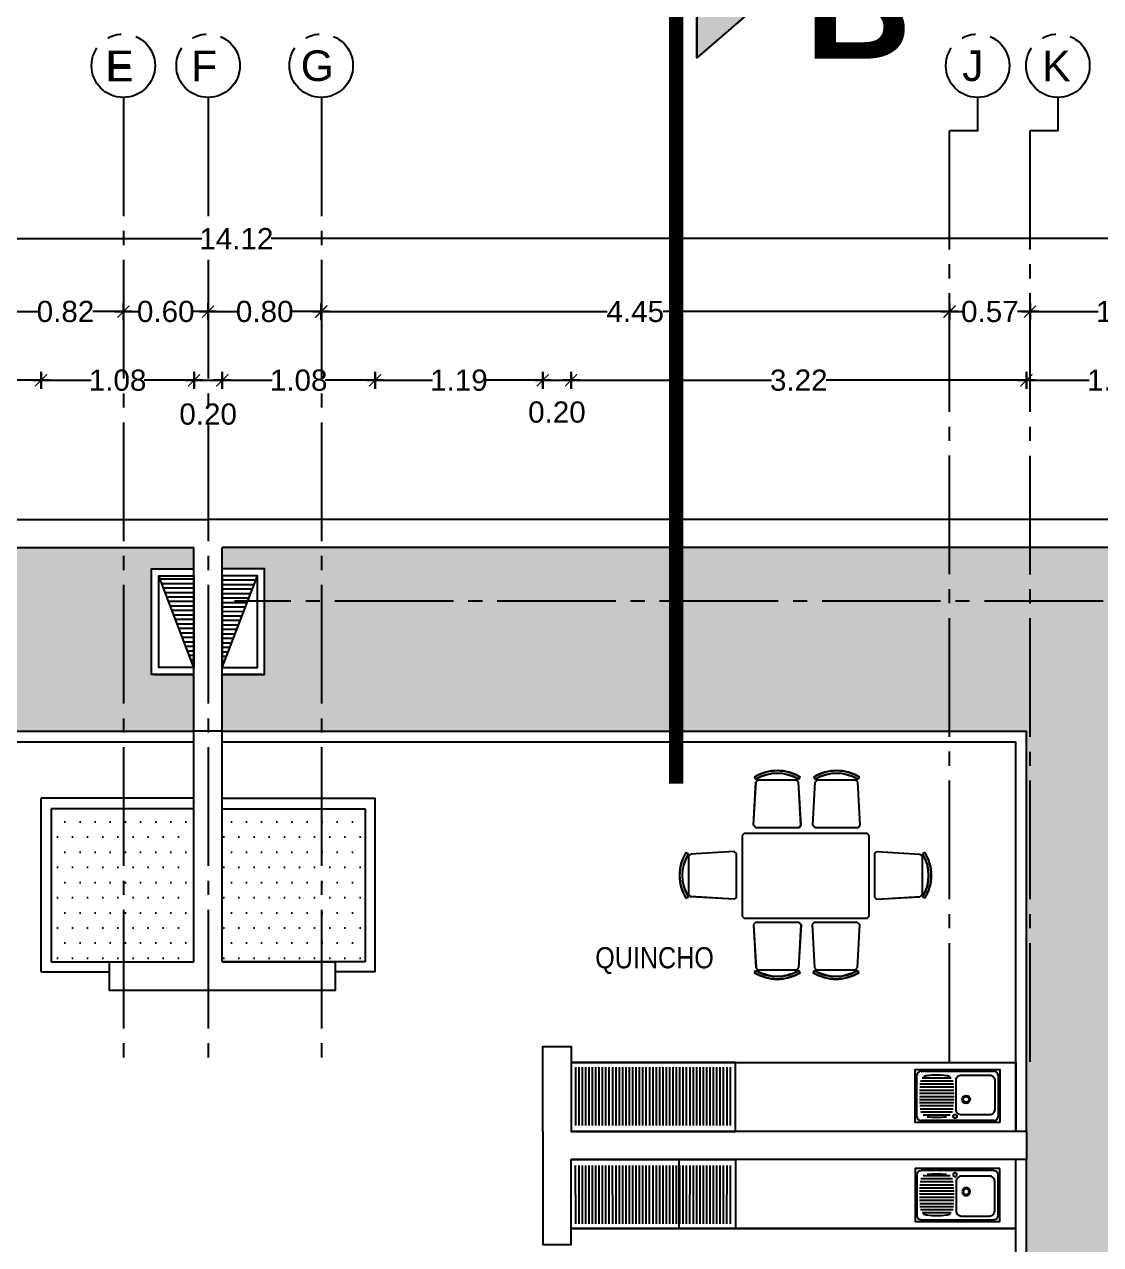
# Model space of a CAD drawing. Header units: millimetres. Extents: x 1217 to 2428, y 234 to 779.
# Drawn here: x 2383.53 to 2391.15, y 623.52 to 632.16 of the extents above; entities that cross this region are included whole.
import ezdxf

# ---------------------------------------------------------------- set-up
doc = ezdxf.new("R2010")
doc.units = ezdxf.units.MM
doc.linetypes.add('ACAD_ISO04W100', pattern=[30, 24, -3, 0, -3])
doc.linetypes.add('DASHDOTX2', pattern=[0.84, 0.4, -0.2, 0.04, -0.2])
doc.layers.get('0').update_dxf_attribs({"lineweight": 5})
for name, color, linetype in [('0.1', 251, 'Continuous'), ('0.2', 2, 'Continuous'), ('0.3', 6, 'Continuous'), ('ARTEFACTOS', 4, 'Continuous'), ('BORDE DE LOSAS', 3, 'Continuous'), ('cortes', 30, 'Continuous'), ('COTAS', 252, 'Continuous'), ('Ejes', 8, 'Continuous'), ('estructura', 3, 'Continuous'), ('muros', 7, 'Continuous'), ('SHAFT', 3, 'Continuous')]:
    doc.layers.add(name, color=color, linetype=linetype)
doc.styles.add('INTERARQ', font='arial.ttf')
doc.styles.add('ROMANS', font='arial.ttf', dxfattribs={"height": 22.5})
doc.styles.get("Standard").update_dxf_attribs({"font": 'arial.ttf'})
doc.dimstyles.new('ESCALA_1-50', dxfattribs={"dimtxt": 0.15, "dimasz": 0.06, "dimexe": 0.18, "dimexo": 0.0625, "dimgap": 0, "dimtad": 0, "dimtih": 1, "dimtoh": 1, "dimzin": 0, "dimdsep": 46, "dimtxsty": 'INTERARQ', "dimblk": 'DIMTICK', "dimcen": 0, "dimse1": 1, "dimse2": 1, "dimclrd": 256, "dimclre": 1, "dimclrt": 2, "dimadec": 0, "dimazin": 0, "dimtfac": 4.5, "dimtofl": 0, "dimtmove": 2, "dimatfit": 3, "dimldrblk": 'DIMTICK', "dimfxl": 1, "dimtolj": 1, "dimtzin": 0, "dimarcsym": 0})
pattern_1 = [(270, (-283988.110704, 5815301.01326), (-0.02381146125063, 2e-17), [])]

# ---------------------------------------------------------------- blocks, each defined once
blk = doc.blocks.new('meson')
at = {"layer": 'ARTEFACTOS'}
for p, q in [((-0.215, 2.315), (-0.202, 2.293)), ((0.215, 2.315), (0.202, 2.293)), ((-0.224, 1.86), (-0.201, 2.27)), ((-0.201, 2.27), (-0.18, 2.29)), ((0.18, 2.29), (-0.18, 2.29)), ((0.18, 2.29), (0.201, 2.27)), ((0.224, 1.86), (0.201, 2.27)), ((-0.205, 1.84), (-0.224, 1.86)), ((0.205, 1.84), (0.224, 1.86)), ((-0.395, 1.765), (-0.375, 1.785)), ((-0.395, 0.605), (-0.395, 1.765)), ((-0.375, 1.785), (0.385, 1.785)), ((0.205, 1.84), (-0.205, 1.84)), ((0.385, 1.785), (0.405, 1.765)), ((0.405, 1.765), (0.405, 0.605)), ((-0.928, 1.669), (-0.906, 1.656)), ((-0.903, 1.634), (-0.883, 1.655)), ((-0.903, 1.634), (-0.903, 1.274)), ((-0.473, 1.677), (-0.883, 1.655)), ((-0.453, 1.659), (-0.473, 1.677)), ((-0.453, 1.659), (-0.453, 1.249)), ((0.444, 1.659), (0.464, 1.677)), ((0.444, 1.249), (0.444, 1.659)), ((0.464, 1.677), (0.874, 1.655)), ((0.874, 1.655), (0.894, 1.634)), ((0.894, 1.274), (0.894, 1.634)), ((0.919, 1.669), (0.897, 1.656)), ((-0.883, 1.252), (-0.903, 1.274)), ((0.894, 1.274), (0.874, 1.252)), ((-0.928, 1.238), (-0.906, 1.252)), ((-0.473, 1.23), (-0.883, 1.252)), ((-0.453, 1.249), (-0.473, 1.23)), ((0.444, 1.249), (0.464, 1.23)), ((0.464, 1.23), (0.874, 1.252)), ((0.919, 1.238), (0.897, 1.251)), ((-0.928, 1.109), (-0.906, 1.096)), ((-0.903, 1.074), (-0.883, 1.095)), ((-0.903, 1.074), (-0.903, 0.714)), ((-0.473, 1.117), (-0.883, 1.095)), ((-0.453, 1.099), (-0.473, 1.117)), ((-0.453, 1.099), (-0.453, 0.689)), ((0.444, 1.105), (0.464, 1.124)), ((0.444, 0.695), (0.444, 1.105)), ((0.464, 1.124), (0.874, 1.101)), ((0.874, 1.101), (0.894, 1.08)), ((0.894, 0.72), (0.894, 1.08)), ((0.919, 1.115), (0.897, 1.102)), ((-0.928, 0.678), (-0.906, 0.692)), ((-0.883, 0.692), (-0.903, 0.714)), ((-0.473, 0.67), (-0.883, 0.692)), ((0.444, 0.695), (0.464, 0.676)), ((0.464, 0.676), (0.874, 0.699)), ((0.894, 0.72), (0.874, 0.699)), ((0.919, 0.685), (0.897, 0.698)), ((-0.453, 0.689), (-0.473, 0.67)), ((-0.375, 0.585), (-0.395, 0.605)), ((0.385, 0.585), (-0.375, 0.585)), ((0.405, 0.605), (0.385, 0.585)), ((-0.205, 0.536), (-0.224, 0.516)), ((-0.224, 0.516), (-0.201, 0.106)), ((-0.205, 0.536), (0.205, 0.536)), ((0.224, 0.516), (0.201, 0.106)), ((0.205, 0.536), (0.224, 0.516)), ((-0.215, 0.061), (-0.202, 0.083)), ((-0.18, 0.086), (-0.201, 0.106)), ((-0.18, 0.086), (0.18, 0.086)), ((0.201, 0.106), (0.18, 0.086)), ((0.215, 0.061), (0.202, 0.083))]:
    blk.add_line(p, q, dxfattribs=at)
for centre, radius, start, end in [((0, 1.967), 0.408, 58.1974, 121.8026), ((0, 1.967), 0.383, 58.1974, 121.8026), ((-0.581, 1.454), 0.408, 148.1974, 211.8026), ((-0.581, 1.454), 0.383, 148.1974, 211.8026), ((0.571, 1.453), 0.383, 328.1974, 31.8026), ((0.571, 1.453), 0.408, 328.1974, 31.8026), ((-0.581, 0.894), 0.408, 148.1974, 211.8026), ((-0.581, 0.894), 0.383, 148.1974, 211.8026), ((0.571, 0.9), 0.383, 328.1974, 31.8026), ((0.571, 0.9), 0.408, 328.1974, 31.8026), ((0, 0.408), 0.408, 238.1974, 301.8026), ((0, 0.408), 0.383, 238.1974, 301.8026)]:
    blk.add_arc(centre, radius, start, end, dxfattribs=at)
blk = doc.blocks.new('DIMTICK')
at = {"color": 1}
for p, q in [((-1, 0), (1, 0)), ((0, 1), (0, -1))]:
    blk.add_line(p, q, dxfattribs=at)
at = {"color": 3, "const_width": 0.141}
blk.add_lwpolyline([(0.71, 0.71), (-0.71, -0.71)], dxfattribs=at)
blk = doc.blocks.new('*D1325')
at = {"layer": 'COTAS', "lineweight": -2, "ltscale": 3}
for p, q in [((2379.7361, 629.6406), (2381.4652, 629.6406)), ((2383.5838, 629.6406), (2381.8547, 629.6406))]:
    blk.add_line(p, q, dxfattribs=at)
at = {"layer": 'Defpoints', "color": 0, "ltscale": 3}
for p in [(2383.6438, 629.6406), (2379.6761, 628.3149), (2383.6438, 626.6822, 0)]:
    blk.add_point(p, dxfattribs=at)
at = {"layer": 'COTAS', "lineweight": -2, "ltscale": 3, "xscale": 0.06, "yscale": 0.06, "zscale": 0.06, "rotation": 180}
blk.add_blockref('DIMTICK', (2379.6761, 629.6406), dxfattribs=at)
at = {"layer": 'COTAS', "lineweight": -2, "ltscale": 3, "xscale": 0.06, "yscale": 0.06, "zscale": 0.06}
blk.add_blockref('DIMTICK', (2383.6438, 629.6406), dxfattribs=at)
at = {"layer": 'COTAS', "color": 2, "ltscale": 3, "insert": (2381.66, 629.6406), "char_height": 0.15, "attachment_point": 5, "style": 'INTERARQ'}
blk.add_mtext('\\A1;3.97', dxfattribs=at)
blk = doc.blocks.new('*D1326')
at = {"layer": 'COTAS', "lineweight": -2, "ltscale": 3}
for p, q in [((2383.7038, 629.6406), (2383.9971, 629.6406)), ((2384.6661, 629.6406), (2384.3729, 629.6406))]:
    blk.add_line(p, q, dxfattribs=at)
at = {"layer": 'Defpoints', "color": 0, "ltscale": 3}
for p in [(2384.7261, 629.6406), (2384.7261, 627.715), (2383.6438, 626.6822, 0)]:
    blk.add_point(p, dxfattribs=at)
at = {"layer": 'COTAS', "lineweight": -2, "ltscale": 3, "xscale": 0.06, "yscale": 0.06, "zscale": 0.06, "rotation": 180}
blk.add_blockref('DIMTICK', (2383.6438, 629.6406), dxfattribs=at)
at = {"layer": 'COTAS', "lineweight": -2, "ltscale": 3, "xscale": 0.06, "yscale": 0.06, "zscale": 0.06}
blk.add_blockref('DIMTICK', (2384.7261, 629.6406), dxfattribs=at)
at = {"layer": 'COTAS', "color": 2, "ltscale": 3, "insert": (2384.185, 629.6406), "char_height": 0.15, "attachment_point": 5, "style": 'INTERARQ'}
blk.add_mtext('\\A1;1.08', dxfattribs=at)
blk = doc.blocks.new('*D1327')
at = {"layer": 'COTAS', "lineweight": -2, "ltscale": 3}
blk.add_line((2384.7861, 629.6406), (2384.8661, 629.6406), dxfattribs=at)
at = {"layer": 'Defpoints', "color": 0, "ltscale": 3}
for p in [(2384.9261, 629.6406), (2384.7261, 627.715), (2384.9261, 627.715)]:
    blk.add_point(p, dxfattribs=at)
at = {"layer": 'COTAS', "lineweight": -2, "ltscale": 3, "xscale": 0.06, "yscale": 0.06, "zscale": 0.06, "rotation": 180}
blk.add_blockref('DIMTICK', (2384.7261, 629.6406), dxfattribs=at)
at = {"layer": 'COTAS', "lineweight": -2, "ltscale": 3, "xscale": 0.06, "yscale": 0.06, "zscale": 0.06}
blk.add_blockref('DIMTICK', (2384.9261, 629.6406), dxfattribs=at)
at = {"layer": 'COTAS', "color": 2, "ltscale": 3, "insert": (2384.8261, 629.4004), "char_height": 0.15, "attachment_point": 5, "style": 'INTERARQ'}
blk.add_mtext('\\A1;0.20', dxfattribs=at)
blk = doc.blocks.new('*D1328')
at = {"layer": 'COTAS', "lineweight": -2, "ltscale": 3}
for p, q in [((2384.9861, 629.6406), (2385.2792, 629.6406)), ((2385.9481, 629.6406), (2385.655, 629.6406))]:
    blk.add_line(p, q, dxfattribs=at)
at = {"layer": 'Defpoints', "color": 0, "ltscale": 3}
for p in [(2386.0081, 629.6406), (2384.9261, 627.715), (2386.0081, 626.6822, 0)]:
    blk.add_point(p, dxfattribs=at)
at = {"layer": 'COTAS', "lineweight": -2, "ltscale": 3, "xscale": 0.06, "yscale": 0.06, "zscale": 0.06, "rotation": 180}
blk.add_blockref('DIMTICK', (2384.9261, 629.6406), dxfattribs=at)
at = {"layer": 'COTAS', "lineweight": -2, "ltscale": 3, "xscale": 0.06, "yscale": 0.06, "zscale": 0.06}
blk.add_blockref('DIMTICK', (2386.0081, 629.6406), dxfattribs=at)
at = {"layer": 'COTAS', "color": 2, "ltscale": 3, "insert": (2385.4671, 629.6406), "char_height": 0.15, "attachment_point": 5, "style": 'INTERARQ'}
blk.add_mtext('\\A1;1.08', dxfattribs=at)
blk = doc.blocks.new('*D1329')
at = {"layer": 'COTAS', "lineweight": -2, "ltscale": 3}
for p, q in [((2387.4559, 629.6406), (2388.8143, 629.6406)), ((2390.5607, 629.6406), (2389.2023, 629.6406))]:
    blk.add_line(p, q, dxfattribs=at)
at = {"layer": 'Defpoints', "color": 0, "ltscale": 3}
for p in [(2390.6207, 629.6406), (2390.6207, 627.1563, 0), (2387.3959, 624.9238, 0)]:
    blk.add_point(p, dxfattribs=at)
at = {"layer": 'COTAS', "lineweight": -2, "ltscale": 3, "xscale": 0.06, "yscale": 0.06, "zscale": 0.06, "rotation": 180}
blk.add_blockref('DIMTICK', (2387.3959, 629.6406), dxfattribs=at)
at = {"layer": 'COTAS', "lineweight": -2, "ltscale": 3, "xscale": 0.06, "yscale": 0.06, "zscale": 0.06}
blk.add_blockref('DIMTICK', (2390.6207, 629.6406), dxfattribs=at)
at = {"layer": 'COTAS', "color": 2, "ltscale": 3, "insert": (2389.0083, 629.6406), "char_height": 0.15, "attachment_point": 5, "style": 'INTERARQ'}
blk.add_mtext('\\A1;3.22', dxfattribs=at)
blk = doc.blocks.new('*D1330')
at = {"layer": 'COTAS', "lineweight": -2, "ltscale": 3}
for p, q in [((2390.6807, 629.6406), (2391.0655, 629.6406)), ((2391.8256, 629.6406), (2391.4409, 629.6406))]:
    blk.add_line(p, q, dxfattribs=at)
at = {"layer": 'Defpoints', "color": 0, "ltscale": 3}
for p in [(2391.8856, 629.6406), (2390.6207, 627.1563, 0), (2391.8856, 625.1462, 0)]:
    blk.add_point(p, dxfattribs=at)
at = {"layer": 'COTAS', "lineweight": -2, "ltscale": 3, "xscale": 0.06, "yscale": 0.06, "zscale": 0.06, "rotation": 180}
blk.add_blockref('DIMTICK', (2390.6207, 629.6406), dxfattribs=at)
at = {"layer": 'COTAS', "lineweight": -2, "ltscale": 3, "xscale": 0.06, "yscale": 0.06, "zscale": 0.06}
blk.add_blockref('DIMTICK', (2391.8856, 629.6406), dxfattribs=at)
at = {"layer": 'COTAS', "color": 2, "ltscale": 3, "insert": (2391.2532, 629.6406), "char_height": 0.15, "attachment_point": 5, "style": 'INTERARQ'}
blk.add_mtext('\\A1;1.26', dxfattribs=at)
blk = doc.blocks.new('*D1334')
at = {"layer": 'COTAS', "lineweight": -2, "ltscale": 3}
for p, q in [((2383.4664, 630.1269), (2383.622, 630.1269)), ((2384.1657, 630.1269), (2384.0101, 630.1269))]:
    blk.add_line(p, q, dxfattribs=at)
at = {"layer": 'Defpoints', "color": 0, "ltscale": 3}
for p in [(2384.2257, 630.1269), (2383.4064, 629.1169), (2384.2257, 629.0171)]:
    blk.add_point(p, dxfattribs=at)
at = {"layer": 'COTAS', "lineweight": -2, "ltscale": 3, "xscale": 0.06, "yscale": 0.06, "zscale": 0.06, "rotation": 180}
blk.add_blockref('DIMTICK', (2383.4064, 630.1269), dxfattribs=at)
at = {"layer": 'COTAS', "lineweight": -2, "ltscale": 3, "xscale": 0.06, "yscale": 0.06, "zscale": 0.06}
blk.add_blockref('DIMTICK', (2384.2257, 630.1269), dxfattribs=at)
at = {"layer": 'COTAS', "color": 2, "ltscale": 3, "insert": (2383.8161, 630.1269), "char_height": 0.15, "attachment_point": 5, "style": 'INTERARQ'}
blk.add_mtext('\\A1;0.82', dxfattribs=at)
blk = doc.blocks.new('*D1335')
at = {"layer": 'COTAS', "lineweight": -2, "ltscale": 3}
for p, q in [((2384.2857, 630.1269), (2384.3314, 630.1269)), ((2384.7661, 630.1269), (2384.7205, 630.1269))]:
    blk.add_line(p, q, dxfattribs=at)
at = {"layer": 'Defpoints', "color": 0, "ltscale": 3}
for p in [(2384.8261, 630.1269), (2384.2257, 629.0171), (2384.8261, 629.0171)]:
    blk.add_point(p, dxfattribs=at)
at = {"layer": 'COTAS', "lineweight": -2, "ltscale": 3, "xscale": 0.06, "yscale": 0.06, "zscale": 0.06, "rotation": 180}
blk.add_blockref('DIMTICK', (2384.2257, 630.1269), dxfattribs=at)
at = {"layer": 'COTAS', "lineweight": -2, "ltscale": 3, "xscale": 0.06, "yscale": 0.06, "zscale": 0.06}
blk.add_blockref('DIMTICK', (2384.8261, 630.1269), dxfattribs=at)
at = {"layer": 'COTAS', "color": 2, "ltscale": 3, "insert": (2384.5259, 630.1269), "char_height": 0.15, "attachment_point": 5, "style": 'INTERARQ'}
blk.add_mtext('\\A1;0.60', dxfattribs=at)
blk = doc.blocks.new('*D1336')
at = {"layer": 'COTAS', "lineweight": -2, "ltscale": 3}
for p, q in [((2384.8861, 630.1269), (2385.0321, 630.1269)), ((2385.5671, 630.1269), (2385.4212, 630.1269))]:
    blk.add_line(p, q, dxfattribs=at)
at = {"layer": 'Defpoints', "color": 0, "ltscale": 3}
for p in [(2385.6271, 630.1269), (2384.8261, 629.0171), (2385.6271, 629.0171)]:
    blk.add_point(p, dxfattribs=at)
at = {"layer": 'COTAS', "lineweight": -2, "ltscale": 3, "xscale": 0.06, "yscale": 0.06, "zscale": 0.06, "rotation": 180}
blk.add_blockref('DIMTICK', (2384.8261, 630.1269), dxfattribs=at)
at = {"layer": 'COTAS', "lineweight": -2, "ltscale": 3, "xscale": 0.06, "yscale": 0.06, "zscale": 0.06}
blk.add_blockref('DIMTICK', (2385.6271, 630.1269), dxfattribs=at)
at = {"layer": 'COTAS', "color": 2, "ltscale": 3, "insert": (2385.2266, 630.1269), "char_height": 0.15, "attachment_point": 5, "style": 'INTERARQ'}
blk.add_mtext('\\A1;0.80', dxfattribs=at)
blk = doc.blocks.new('*D1337')
at = {"layer": 'COTAS', "lineweight": -2, "ltscale": 3}
for p, q in [((2390.1373, 630.1269), (2390.1667, 630.1269)), ((2390.5857, 630.1269), (2390.5563, 630.1269))]:
    blk.add_line(p, q, dxfattribs=at)
at = {"layer": 'Defpoints', "color": 0, "ltscale": 3}
for p in [(2390.6457, 630.1269), (2390.0773, 629.0171), (2390.6457, 629.0171, 0)]:
    blk.add_point(p, dxfattribs=at)
at = {"layer": 'COTAS', "lineweight": -2, "ltscale": 3, "xscale": 0.06, "yscale": 0.06, "zscale": 0.06, "rotation": 180}
blk.add_blockref('DIMTICK', (2390.0773, 630.1269), dxfattribs=at)
at = {"layer": 'COTAS', "lineweight": -2, "ltscale": 3, "xscale": 0.06, "yscale": 0.06, "zscale": 0.06}
blk.add_blockref('DIMTICK', (2390.6457, 630.1269), dxfattribs=at)
at = {"layer": 'COTAS', "color": 2, "ltscale": 3, "insert": (2390.3615, 630.1269), "char_height": 0.15, "attachment_point": 5, "style": 'INTERARQ'}
blk.add_mtext('\\A1;0.57', dxfattribs=at)
blk = doc.blocks.new('*D1338')
at = {"layer": 'COTAS', "lineweight": -2, "ltscale": 3}
for p, q in [((2390.7057, 630.1269), (2391.129, 630.1269)), ((2391.9273, 630.1269), (2391.5039, 630.1269))]:
    blk.add_line(p, q, dxfattribs=at)
at = {"layer": 'Defpoints', "color": 0, "ltscale": 3}
for p in [(2391.9873, 630.1269), (2390.6457, 629.0171, 0), (2391.9873, 629.0171)]:
    blk.add_point(p, dxfattribs=at)
at = {"layer": 'COTAS', "lineweight": -2, "ltscale": 3, "xscale": 0.06, "yscale": 0.06, "zscale": 0.06, "rotation": 180}
blk.add_blockref('DIMTICK', (2390.6457, 630.1269), dxfattribs=at)
at = {"layer": 'COTAS', "lineweight": -2, "ltscale": 3, "xscale": 0.06, "yscale": 0.06, "zscale": 0.06}
blk.add_blockref('DIMTICK', (2391.9873, 630.1269), dxfattribs=at)
at = {"layer": 'COTAS', "color": 2, "ltscale": 3, "insert": (2391.3165, 630.1269), "char_height": 0.15, "attachment_point": 5, "style": 'INTERARQ'}
blk.add_mtext('\\A1;1.34', dxfattribs=at)
blk = doc.blocks.new('*D1339')
at = {"layer": 'COTAS', "lineweight": -2, "ltscale": 3}
for p, q in [((2378.0261, 630.6431), (2384.7808, 630.6431)), ((2392.0261, 630.6431), (2385.2713, 630.6431))]:
    blk.add_line(p, q, dxfattribs=at)
at = {"layer": 'Defpoints', "color": 0, "ltscale": 3}
for p in [(2392.0861, 630.6431), (2377.9661, 625.345, 0), (2392.0861, 625.345, 0)]:
    blk.add_point(p, dxfattribs=at)
at = {"layer": 'COTAS', "lineweight": -2, "ltscale": 3, "xscale": 0.06, "yscale": 0.06, "zscale": 0.06, "rotation": 180}
blk.add_blockref('DIMTICK', (2377.9661, 630.6431), dxfattribs=at)
at = {"layer": 'COTAS', "lineweight": -2, "ltscale": 3, "xscale": 0.06, "yscale": 0.06, "zscale": 0.06}
blk.add_blockref('DIMTICK', (2392.0861, 630.6431), dxfattribs=at)
at = {"layer": 'COTAS', "color": 2, "ltscale": 3, "insert": (2385.0261, 630.6431), "char_height": 0.15, "attachment_point": 5, "style": 'INTERARQ'}
blk.add_mtext('\\A1;14.12', dxfattribs=at)
blk = doc.blocks.new('*D1372')
at = {"layer": 'COTAS', "lineweight": -2, "ltscale": 3}
for p, q in [((2392.6642, 624.0645), (2392.6642, 622.7209)), ((2392.6642, 621.2241), (2392.6642, 622.5677))]:
    blk.add_line(p, q, dxfattribs=at)
at = {"layer": 'Defpoints', "color": 0, "ltscale": 3}
for p in [(2390.3981, 624.1245, 0), (2392.6642, 624.1245), (2391.8862, 621.1641)]:
    blk.add_point(p, dxfattribs=at)
at = {"layer": 'COTAS', "lineweight": -2, "ltscale": 3, "xscale": 0.06, "yscale": 0.06, "zscale": 0.06}
for p, rotation in [((2392.6642, 624.1245), 90), ((2392.6642, 621.1641), 270)]:
    blk.add_blockref('DIMTICK', p, dxfattribs=dict(at, rotation=rotation))
at = {"layer": 'COTAS', "color": 2, "ltscale": 3, "insert": (2392.6642, 622.6443), "char_height": 0.15, "attachment_point": 5, "style": 'INTERARQ'}
blk.add_mtext('\\A1;2.96', dxfattribs=at)
blk = doc.blocks.new('*D1373')
at = {"layer": 'COTAS', "lineweight": -2, "ltscale": 3}
for p, q in [((2392.6642, 624.3844), (2392.6642, 624.4444)), ((2392.6642, 624.0645), (2392.6642, 624.0045))]:
    blk.add_line(p, q, dxfattribs=at)
at = {"layer": 'Defpoints', "color": 0, "ltscale": 3}
for p in [(2390.4133, 624.3244, 0), (2392.6642, 624.3244), (2390.3981, 624.1245, 0)]:
    blk.add_point(p, dxfattribs=at)
at = {"layer": 'COTAS', "lineweight": -2, "ltscale": 3, "xscale": 0.06, "yscale": 0.06, "zscale": 0.06}
for p, rotation in [((2392.6642, 624.3244), 270), ((2392.6642, 624.1245), 90)]:
    blk.add_blockref('DIMTICK', p, dxfattribs=dict(at, rotation=rotation))
at = {"layer": 'COTAS', "color": 2, "ltscale": 3, "insert": (2392.6642, 624.2245), "char_height": 0.15, "attachment_point": 5, "style": 'INTERARQ'}
blk.add_mtext('\\A1;0.20', dxfattribs=at)
blk = doc.blocks.new('*D1374')
at = {"layer": 'COTAS', "lineweight": -2, "ltscale": 3}
for p, q in [((2392.6642, 627.0963), (2392.6642, 625.817)), ((2392.6642, 624.3844), (2392.6642, 625.6637))]:
    blk.add_line(p, q, dxfattribs=at)
at = {"layer": 'Defpoints', "color": 0, "ltscale": 3}
for p in [(2390.6207, 627.1563, 0), (2392.6642, 627.1563), (2390.4133, 624.3244, 0)]:
    blk.add_point(p, dxfattribs=at)
at = {"layer": 'COTAS', "lineweight": -2, "ltscale": 3, "xscale": 0.06, "yscale": 0.06, "zscale": 0.06}
for p, rotation in [((2392.6642, 627.1563), 90), ((2392.6642, 624.3244), 270)]:
    blk.add_blockref('DIMTICK', p, dxfattribs=dict(at, rotation=rotation))
at = {"layer": 'COTAS', "color": 2, "ltscale": 3, "insert": (2392.6642, 625.7403), "char_height": 0.15, "attachment_point": 5, "style": 'INTERARQ'}
blk.add_mtext('\\A1;2.83', dxfattribs=at)
blk = doc.blocks.new('*D1375')
at = {"layer": 'COTAS', "lineweight": -2, "ltscale": 3}
for p, q in [((2392.6642, 628.0165), (2392.6642, 627.693)), ((2392.6642, 627.2163), (2392.6642, 627.5398))]:
    blk.add_line(p, q, dxfattribs=at)
at = {"layer": 'Defpoints', "color": 0, "ltscale": 3}
for p in [(2392.0856, 628.0765, 0), (2392.6642, 628.0765), (2390.6207, 627.1563, 0)]:
    blk.add_point(p, dxfattribs=at)
at = {"layer": 'COTAS', "lineweight": -2, "ltscale": 3, "xscale": 0.06, "yscale": 0.06, "zscale": 0.06}
for p, rotation in [((2392.6642, 628.0765), 90), ((2392.6642, 627.1563), 270)]:
    blk.add_blockref('DIMTICK', p, dxfattribs=dict(at, rotation=rotation))
at = {"layer": 'COTAS', "color": 2, "ltscale": 3, "insert": (2392.6642, 627.6164), "char_height": 0.15, "attachment_point": 5, "style": 'INTERARQ'}
blk.add_mtext('\\A1;0.92', dxfattribs=at)
blk = doc.blocks.new('LAVPLATO')
at = {"layer": 'ARTEFACTOS'}
for p, q in [((-0.383, -0.443), (-0.383, -0.057)), ((-0.343, -0.017), (0.343, -0.017)), ((0.046, -0.097), (0.346, -0.097)), ((0.069, -0.068), (0.323, -0.068)), ((0.383, -0.057), (0.383, -0.443)), ((0.031, -0.212), (0.357, -0.212)), ((0.034, -0.184), (0.358, -0.184)), ((0.036, -0.155), (0.356, -0.155)), ((0.039, -0.126), (0.353, -0.126)), ((0.032, -0.242), (0.358, -0.242)), ((0.032, -0.272), (0.358, -0.272)), ((0.033, -0.302), (0.358, -0.302)), ((0.034, -0.331), (0.356, -0.331)), ((0.034, -0.331), (0.356, -0.331)), ((0.037, -0.36), (0.354, -0.36)), ((0.037, -0.36), (0.354, -0.36)), ((0.042, -0.389), (0.349, -0.389)), ((0.059, -0.418), (0.332, -0.418)), ((0.343, -0.483), (-0.343, -0.483))]:
    blk.add_line(p, q, dxfattribs=at)
blk.add_lwpolyline([(-0.4, 0), (0.4, 0), (0.4, -0.5), (-0.4, -0.5)], close=True, dxfattribs=at)
blk.add_lwpolyline([(-0.302, -0.071), (-0.037, -0.071, -0.414214), (0.013, -0.121), (0.013, -0.397, -0.414214), (-0.037, -0.447), (-0.302, -0.447, -0.414214), (-0.352, -0.397), (-0.352, -0.121, -0.414214)], format="xyb", close=True, dxfattribs=at)
for centre, radius in [((0.023, -0.057), 0.0175), ((-0.082, -0.217), 0.038), ((-0.082, -0.217), 0.0275)]:
    blk.add_circle(centre, radius, dxfattribs=at)
for centre, radius, start, end in [((-0.343, -0.057), 0.04, 90, 180), ((0.196, -0.798), 0.75, 83.0207, 96.9793), ((0.343, -0.057), 0.04, 360, 90), ((-0.343, -0.443), 0.04, 180, 270), ((0.113, -0.366), 0.075, 233.5695, 263.0207), ((0.195, 0.304), 0.75, 263.0207, 276.9793), ((0.277, -0.366), 0.075, 276.9793, 306.4305), ((0.343, -0.443), 0.04, 270, 360)]:
    blk.add_arc(centre, radius, start, end, dxfattribs=at)
blk = doc.blocks.new('*D1525')
at = {"layer": '0.1', "lineweight": -2, "ltscale": 3}
for p, q in [((2386.0681, 629.6406), (2386.4141, 629.6406)), ((2387.1359, 629.6406), (2386.7899, 629.6406))]:
    blk.add_line(p, q, dxfattribs=at)
at = {"layer": 'Defpoints', "color": 0, "ltscale": 3}
for p in [(2387.1959, 629.6406), (2386.0081, 626.6822, 0), (2387.1959, 624.9238, 0)]:
    blk.add_point(p, dxfattribs=at)
at = {"layer": '0.1', "lineweight": -2, "ltscale": 3, "xscale": 0.06, "yscale": 0.06, "zscale": 0.06, "rotation": 180}
blk.add_blockref('DIMTICK', (2386.0081, 629.6406), dxfattribs=at)
at = {"layer": '0.1', "lineweight": -2, "ltscale": 3, "xscale": 0.06, "yscale": 0.06, "zscale": 0.06}
blk.add_blockref('DIMTICK', (2387.1959, 629.6406), dxfattribs=at)
at = {"layer": '0.1', "color": 2, "ltscale": 3, "insert": (2386.602, 629.6406), "char_height": 0.15, "attachment_point": 5, "style": 'INTERARQ'}
blk.add_mtext('\\A1;1.19', dxfattribs=at)
blk = doc.blocks.new('*D1526')
at = {"layer": '0.1', "lineweight": -2, "ltscale": 3}
blk.add_line((2387.2559, 629.6406), (2387.3359, 629.6406), dxfattribs=at)
at = {"layer": 'Defpoints', "color": 0, "ltscale": 3}
for p in [(2387.3959, 629.6406), (2387.1959, 624.9238, 0), (2387.3959, 624.9238)]:
    blk.add_point(p, dxfattribs=at)
at = {"layer": '0.1', "lineweight": -2, "ltscale": 3, "xscale": 0.06, "yscale": 0.06, "zscale": 0.06, "rotation": 180}
blk.add_blockref('DIMTICK', (2387.1959, 629.6406), dxfattribs=at)
at = {"layer": '0.1', "lineweight": -2, "ltscale": 3, "xscale": 0.06, "yscale": 0.06, "zscale": 0.06}
blk.add_blockref('DIMTICK', (2387.3959, 629.6406), dxfattribs=at)
at = {"layer": '0.1', "color": 2, "ltscale": 3, "insert": (2387.2959, 629.4148), "char_height": 0.15, "attachment_point": 5, "style": 'INTERARQ'}
blk.add_mtext('\\A1;0.20', dxfattribs=at)
blk = doc.blocks.new('*D1546')
at = {"layer": '0.1', "lineweight": -2, "ltscale": 3}
for p, q in [((2385.6871, 630.1269), (2387.6522, 630.1269)), ((2390.0141, 630.1269), (2388.049, 630.1269))]:
    blk.add_line(p, q, dxfattribs=at)
at = {"layer": 'Defpoints', "color": 0, "ltscale": 3}
for p in [(2390.0741, 630.1269), (2385.6271, 629.0171, 0), (2390.0741, 628.6563, 0)]:
    blk.add_point(p, dxfattribs=at)
at = {"layer": '0.1', "lineweight": -2, "ltscale": 3, "xscale": 0.06, "yscale": 0.06, "zscale": 0.06, "rotation": 180}
blk.add_blockref('DIMTICK', (2385.6271, 630.1269), dxfattribs=at)
at = {"layer": '0.1', "lineweight": -2, "ltscale": 3, "xscale": 0.06, "yscale": 0.06, "zscale": 0.06}
blk.add_blockref('DIMTICK', (2390.0741, 630.1269), dxfattribs=at)
at = {"layer": '0.1', "color": 2, "ltscale": 3, "insert": (2387.8506, 630.1269), "char_height": 0.15, "attachment_point": 5, "style": 'INTERARQ'}
blk.add_mtext('\\A1;4.45', dxfattribs=at)

msp = doc.modelspace()

# ---------------------------------------------------------------- hatches: boundary and pattern name
at = {"layer": '0.1', "ltscale": 3}
h = msp.add_hatch(dxfattribs=at)
h.set_pattern_fill('TEXTURE', color=256, scale=0.25, pattern_type=2)
h.set_pattern_definition([(0, (-121.64268, -347.84415), (0.11, 0.19), [0.01, -0.1675, 0.0075, -0.0725, 0.015, -0.1775]), (10, (-121.69018, -347.74165), (0.067230114, 0.237786904), [0.0175, -0.0425, 0.0225, -0.1325, 0.0125, -0.165]), (20, (-121.71518, -347.82165), (0.1112257946, 0.184146878), [0.02, -0.1375, 0.0175, -0.1025, 0.0125, -0.08]), (30, (-121.64268, -347.83665), (-0.018307714, 0.21170989), [0.0125, -0.0825, 0.01, -0.1225, 0.0075, -0.1625]), (40, (-121.71268, -347.78165), (0.028196598, 0.1803086295), [0.01, -0.11, 0.0075, -0.07, 0.02, -0.1275]), (50, (-121.67518, -347.87165), (-0.066873221, 0.196444578), [0.005, -0.0925, 0.0125, -0.1525, 0.015, -0.0775]), (60, (-121.66768, -347.85415), (-0.082894192, 0.186423048), [0.0125, -0.1025, 0.005, -0.12, 0.01, -0.0925]), (70, (-121.69518, -347.88415), (-0.091576892, 0.1796557065), [0.0075, -0.0475, 0.015, -0.08, 0.01, -0.11]), (80, (-121.68268, -347.73665), (-0.173804453, 0.137266209), [0.0175, -0.11, 0.0075, -0.13, 0.015, -0.1225]), (90, (-121.66768, -347.84415), (-0.22, 0.0925), [0.015, -0.0775, 0.01, -0.1525, 0.005, -0.155]), (100, (-121.70768, -347.76665), (-0.206642882, 0.120954409), [0.0175, -0.0975, 0.015, -0.08, 0.0175, -0.1825]), (110, (-121.72518, -347.90915), (-0.200366951, 0.068075949), [0.02, -0.065, 0.01, -0.1325, 0.015, -0.145]), (120, (-121.79268, -347.87915), (-0.238874954, 0.023743557), [0.0125, -0.1675, 0.015, -0.0775, 0.0175, -0.1025]), (130, (-121.73768, -347.93415), (-0.232589806, 0.059388401), [0.0075, -0.055, 0.01, -0.1075, 0.02, -0.14]), (140, (-121.81268, -347.73415), (-0.18383071, -0.02850474), [0.015, -0.09, 0.0175, -0.0775, 0.01, -0.105]), (150, (-121.60518, -347.94915), (-0.170687477, -0.100639382), [0.01, -0.07, 0.02, -0.155, 0.0175, -0.1425]), (160, (-121.77018, -347.80915), (-0.198250895, -0.135357241), [0.015, -0.105, 0.0125, -0.095, 0.01, -0.1525]), (170, (-121.75518, -347.86915), (-0.179703373, -0.140935971), [0.0225, -0.0825, 0.015, -0.1125, 0.02, -0.11])])
h.paths.add_polyline_path([(2379.53715, 608.32742), (2378.16619, 608.32742), (2378.16619, 599.42578), (2383.3059, 599.42578), (2383.3059, 600.7127), (2381.986, 600.7127), (2381.98601, 602.99767), (2379.47618, 602.99767), (2379.47618, 603.51008), (2379.53713, 603.51008)])
h.paths.add_polyline_path([(2379.53607, 610.12689), (2378.16619, 610.12689), (2378.16619, 615.5242), (2379.53607, 615.5242)])
h.paths.add_polyline_path([(2379.53607, 615.72422), (2378.16619, 615.72422), (2378.16619, 621.12154), (2379.53607, 621.12154)])
h.paths.add_polyline_path([(2384.92593, 628.45628), (2391.8856, 628.45628), (2391.88566, 621.16351), (2390.62072, 621.16349), (2390.62082, 627.15627), (2384.92593, 627.15627), (2384.92593, 627.55709), (2385.22558, 627.55709), (2385.22558, 628.30621), (2384.92593, 628.30621)])
edge = h.paths.add_edge_path()
edge.add_line((2391.88566, 610.08492), (2390.74572, 610.08491))
edge.add_line((2390.74572, 610.08491), (2390.74573, 609.33496))
edge.add_line((2390.74573, 609.33496), (2390.62072, 609.33496))
edge.add_line((2390.62072, 609.33496), (2390.62074, 602.99767))
edge.add_line((2390.62074, 602.99767), (2390.17571, 602.99767))
edge.add_line((2390.17571, 602.99767), (2390.17571, 602.33858))
edge.add_line((2390.17571, 602.33858), (2390.15071, 602.33858))
edge.add_line((2390.15071, 602.33858), (2390.15071, 600.71271))
edge.add_line((2390.15071, 600.71271), (2386.34595, 600.71271))
edge.add_line((2386.34595, 600.71271), (2386.34601, 599.42575))
edge.add_line((2386.34601, 599.42575), (2391.8856, 599.42575))
edge.add_line((2391.8856, 599.42575), (2391.88554, 610.08492))
h.paths.add_polyline_path([(2379.53713, 627.15627), (2384.72594, 627.15627), (2384.72593, 627.55709), (2384.42629, 627.55709), (2384.42629, 628.30621), (2384.72593, 628.30621), (2384.72594, 628.45627), (2378.16619, 628.45627), (2378.16619, 622.92101), (2379.4762, 622.92101), (2379.4762, 623.52101), (2379.5396, 623.52101)])
h = msp.add_hatch(dxfattribs=at)
h.set_pattern_fill('DOTS', color=256, scale=0.0675)
h.set_pattern_definition([(0, (-121.82268, -347.96415), (0.053578128, 0.1071562556), [0, -0.1071562556])])
h.paths.add_polyline_path([(2384.72594, 626.60782), (2384.22665, 626.60782), (2384.22665, 625.5242), (2384.72594, 625.5242)])
h.paths.add_polyline_path([(2384.22665, 626.60782), (2383.71376, 626.60782), (2383.71376, 625.5242), (2384.12499, 625.5242), (2384.12499, 625.5242), (2384.22665, 625.5242)])
h.paths.add_polyline_path([(2385.62798, 626.60782), (2384.92593, 626.60782), (2384.92593, 625.5242), (2385.62798, 625.5242)])
h.paths.add_polyline_path([(2385.93812, 626.60782), (2385.62798, 626.60782), (2385.62798, 625.5242), (2385.72686, 625.5242), (2385.93812, 625.5242)])
at = {"layer": 'ARTEFACTOS'}
h = msp.add_hatch(dxfattribs=at)
h.set_pattern_fill('ANSI31', color=256, scale=0.0075, angle=945, style=0)
h.set_pattern_definition(pattern_1)
h.paths.add_polyline_path([(2387.41554, 624.77743), (2388.54049, 624.77743), (2388.54049, 624.36494), (2387.41554, 624.36494)])
h = msp.add_hatch(dxfattribs=at)
h.set_pattern_fill('ANSI31', color=256, scale=0.0075, angle=945, style=0)
h.set_pattern_definition(pattern_1)
h.paths.add_polyline_path([(2387.41554, 623.67023), (2388.54049, 623.67023), (2388.54049, 624.08271), (2387.41554, 624.08271)])
at = {"layer": 'cortes', "ltscale": 3}
h = msp.add_hatch(color=256, dxfattribs=at)
h.dxf.hatch_style = 1
h.paths.add_polyline_path([(2388.71671, 632.29363), (2388.28627, 631.92228), (2388.28627, 632.29363)])
h.paths.add_polyline_path([(2388.71671, 632.29363), (2388.28627, 632.29363), (2388.28627, 632.66497)])
at = {"layer": 'SHAFT'}
h = msp.add_hatch(dxfattribs=at)
h.set_pattern_fill('ANSI31', color=256, scale=0.01, angle=-225, style=0)
h.set_pattern_definition([(180, (7755501.28463, -383931.51036), (-4e-17, -0.03174976396298), [])])
h.paths.add_polyline_path([(2384.72593, 628.25627), (2384.72593, 627.60703), (2384.47623, 628.25627)])
h = msp.add_hatch(dxfattribs=at)
h.set_pattern_fill('ANSI31', color=256, scale=0.01, angle=-225, style=0)
h.set_pattern_definition([(180, (7755496.075016, -383953.71075), (-4e-17, -0.03174976396298), [])])
h.paths.add_polyline_path([(2384.92594, 628.25627), (2384.92594, 627.60703), (2385.17564, 628.25627)])

# ---------------------------------------------------------------- linework, layer by layer
at = {"layer": '0.1', "linetype": 'ByBlock', "elevation": 0}
for points in [[(2384.72593, 627.60703), (2384.47623, 628.25627)], [(2384.92594, 627.60703), (2385.17564, 628.25627)]]:
    msp.add_lwpolyline(points, dxfattribs=at)
at = {"layer": '0.1', "elevation": 0}
for points in [[(2389.01768, 626.83182, 0.2848823), (2388.69484, 626.83182)], [(2389.0078, 626.81589, 0.2848823), (2388.70472, 626.81589)], [(2389.43759, 626.83182, 0.2848823), (2389.11475, 626.83182)], [(2389.42771, 626.81589, 0.2848823), (2389.12463, 626.81589)], [(2388.21053, 626.29746, 0.2848823), (2388.21053, 625.97463)], [(2389.9004, 625.97471, 0.2848823), (2389.9004, 626.29754)], [(2388.22646, 626.28758, 0.2848823), (2388.22646, 625.98451)], [(2389.88447, 625.98459, 0.2848823), (2389.88447, 626.28766)], [(2388.69492, 625.44724, 0.2848823), (2389.01776, 625.44724)], [(2388.7048, 625.46317, 0.2848823), (2389.00788, 625.46317)], [(2389.11008, 625.44724, 0.2848823), (2389.43292, 625.44724)], [(2389.11996, 625.46317, 0.2848823), (2389.42304, 625.46317)]]:
    msp.add_lwpolyline(points, format="xyb", dxfattribs=at)
for points in [[(2388.69484, 626.83182), (2388.70472, 626.81589)], [(2388.72131, 626.81311), (2388.70547, 626.79813)], [(2388.72131, 626.81311), (2388.99129, 626.81311)], [(2389.00713, 626.79813), (2388.99129, 626.81311)], [(2389.01768, 626.83182), (2389.0078, 626.81589)], [(2389.11475, 626.83182), (2389.12463, 626.81589)], [(2389.14121, 626.81311), (2389.12538, 626.79813)], [(2389.14121, 626.81311), (2389.4112, 626.81311)], [(2389.42703, 626.79813), (2389.4112, 626.81311)], [(2389.43759, 626.83182), (2389.42771, 626.81589)], [(2388.68839, 626.4906), (2388.70547, 626.79813)], [(2389.02421, 626.4906), (2389.00713, 626.79813)], [(2389.1083, 626.4906), (2389.12538, 626.79813)], [(2389.44412, 626.4906), (2389.42703, 626.79813)], [(2388.70256, 626.47563), (2388.68839, 626.4906)], [(2388.70256, 626.47563), (2389.01004, 626.47563)], [(2389.01004, 626.47563), (2389.02421, 626.4906)], [(2389.12246, 626.47563), (2389.1083, 626.4906)], [(2389.12246, 626.47563), (2389.42995, 626.47563)], [(2389.42995, 626.47563), (2389.44412, 626.4906)], [(2388.62274, 626.43273), (2388.60774, 626.41773)], [(2388.60774, 626.41773), (2388.60774, 625.84776)], [(2389.4927, 626.43273), (2388.62274, 626.43273)], [(2389.5077, 626.41773), (2389.4927, 626.43273)], [(2389.5077, 625.84776), (2389.5077, 626.41773)], [(2388.21053, 626.29746), (2388.22646, 626.28758)], [(2388.55175, 626.304), (2388.24422, 626.28691)], [(2388.56673, 626.28983), (2388.55175, 626.304)], [(2389.5442, 626.28983), (2389.55918, 626.304)], [(2389.55918, 626.304), (2389.86671, 626.28691)], [(2389.9004, 626.29754), (2389.88447, 626.28766)], [(2388.24422, 626.28691), (2388.22924, 626.27108)], [(2388.22924, 626.00109), (2388.22924, 626.27108)], [(2388.56673, 625.98234), (2388.56673, 626.28983)], [(2389.5442, 626.28983), (2389.5442, 625.98234)], [(2389.88169, 626.27108), (2389.86671, 626.28691)], [(2389.88169, 626.27108), (2389.88169, 626.00109)], [(2388.21053, 625.97463), (2388.22646, 625.98451)], [(2388.22924, 626.00109), (2388.24422, 625.98526)], [(2388.55175, 625.96817), (2388.24422, 625.98526)], [(2388.56673, 625.98234), (2388.55175, 625.96817)], [(2389.5442, 625.98234), (2389.55918, 625.96817)], [(2389.55918, 625.96817), (2389.86671, 625.98526)], [(2389.86671, 625.98526), (2389.88169, 626.00109)], [(2389.9004, 625.97471), (2389.88447, 625.98459)], [(2388.60774, 625.84776), (2388.62274, 625.83276)], [(2388.62274, 625.83276), (2389.4927, 625.83276)], [(2388.70256, 625.80343), (2388.68839, 625.78846)], [(2388.68839, 625.78846), (2388.70547, 625.48093)], [(2389.01004, 625.80343), (2388.70256, 625.80343)], [(2389.02421, 625.78846), (2389.00713, 625.48093)], [(2389.01004, 625.80343), (2389.02421, 625.78846)], [(2389.11772, 625.80343), (2389.10355, 625.78846)], [(2389.10355, 625.78846), (2389.12064, 625.48093)], [(2389.4252, 625.80343), (2389.11772, 625.80343)], [(2389.43937, 625.78846), (2389.42229, 625.48093)], [(2389.4252, 625.80343), (2389.43937, 625.78846)], [(2389.4927, 625.83276), (2389.5077, 625.84776)], [(2388.69492, 625.44724), (2388.7048, 625.46317)], [(2388.70547, 625.48093), (2388.72131, 625.46595)], [(2388.99129, 625.46595), (2388.72131, 625.46595)], [(2388.99129, 625.46595), (2389.00713, 625.48093)], [(2389.01776, 625.44724), (2389.00788, 625.46317)], [(2389.11008, 625.44724), (2389.11996, 625.46317)], [(2389.12064, 625.48093), (2389.13647, 625.46595)], [(2389.40645, 625.46595), (2389.13647, 625.46595)], [(2389.40645, 625.46595), (2389.42229, 625.48093)], [(2389.43292, 625.44724), (2389.42304, 625.46317)]]:
    msp.add_lwpolyline(points, dxfattribs=at)
at = {"layer": '0.1', "ltscale": 3, "elevation": 0}
msp.add_lwpolyline([(2384.32497, 622.92102), (2384.32501, 619.37938), (2384.34193, 619.37938), (2384.34193, 619.37938), (2384.34193, 619.34327), (2384.35322, 619.34327), (2384.35322, 619.32071), (2385.00928, 619.3207), (2385.52689, 619.32071), (2385.52689, 619.97401), (2385.72688, 619.97401), (2385.72688, 619.32407), (2388.1117, 619.32408), (2389.44589, 619.32408), (2389.44589, 619.92388), (2389.74579, 619.92388), (2389.74579, 619.32403), (2390.54572, 619.32403), (2390.54573, 623.63634), (2388.16091, 623.63634), (2388.1609, 624.12382), (2387.39592, 624.12382)], dxfattribs=at)
at = {"layer": '0.2'}
for p, q in [((2384.72594, 627.15627, 0), (2384.72594, 628.45627, 0)), ((2384.92593, 627.15627, 0), (2384.92593, 628.45628, 0))]:
    msp.add_line(p, q, dxfattribs=at)
at = {"layer": '0.2', "elevation": 0}
for points in [[(2377.9662, 622.72102), (2377.9662, 628.65627), (2384.82594, 628.65627)], [(2392.08559, 619.32403), (2392.08559, 628.65627), (2384.82594, 628.65627)], [(2378.16619, 622.92101), (2378.16619, 628.45627), (2384.72594, 628.45627)], [(2391.88566, 621.16351), (2391.88559, 628.45628), (2384.92593, 628.45628)]]:
    msp.add_lwpolyline(points, dxfattribs=at)
at = {"layer": '0.2', "color": 1, "elevation": 0}
for points in [[(2379.53713, 627.15627), (2384.72594, 627.15627)], [(2379.61213, 627.08192), (2384.72594, 627.08192)], [(2384.92593, 627.15627), (2390.62073, 627.15627)], [(2384.92593, 627.08192), (2390.54574, 627.08192)], [(2390.54573, 624.32372), (2390.54574, 627.08192)], [(2390.62073, 624.32372), (2390.62073, 627.15627)], [(2390.54572, 621.16349), (2390.54573, 624.12382)], [(2390.62072, 621.16349), (2390.62073, 624.12382)]]:
    msp.add_lwpolyline(points, dxfattribs=at)
at = {"layer": '0.3'}
for p, q in [((2384.72594, 626.68217, 0), (2383.64376, 626.68217, 0)), ((2383.64376, 625.4542, 0), (2383.64376, 626.68217, 0)), ((2384.92593, 626.68217, 0), (2386.00812, 626.68217, 0)), ((2386.00812, 625.4542, 0), (2386.00812, 626.68217, 0)), ((2384.72595, 626.60782, 0), (2383.71376, 626.60782, 0)), ((2383.71376, 626.60782, 0), (2383.71376, 625.5242, 0)), ((2384.92593, 626.60782, 0), (2385.93812, 626.60782, 0)), ((2385.93812, 626.60782, 0), (2385.93812, 625.5242, 0)), ((2383.71376, 625.5242, 0), (2384.12499, 625.5242, 0)), ((2385.93812, 625.5242, 0), (2385.72688, 625.5242, 0)), ((2383.64376, 625.4542, 0), (2384.12499, 625.4542, 0)), ((2386.00812, 625.4542, 0), (2385.72688, 625.4542, 0))]:
    msp.add_line(p, q, dxfattribs=at)
at = {"layer": '0.3', "elevation": 0}
for points in [[(2384.72593, 627.55709), (2384.42629, 627.55709), (2384.42629, 628.30621), (2384.72593, 628.30621)], [(2384.92594, 627.55709), (2385.22558, 627.55709), (2385.22558, 628.30621), (2384.92594, 628.30621)], [(2384.72593, 628.25627), (2384.72593, 627.60703), (2384.47623, 627.60703), (2384.47623, 628.25627), (2384.72593, 628.25627)], [(2384.92594, 628.25627), (2384.92594, 627.60703), (2385.17564, 627.60703), (2385.17564, 628.25627), (2384.92594, 628.25627)], [(2384.44618, 627.55709), (2384.72593, 627.55709)], [(2385.20569, 627.55709), (2384.92594, 627.55709)], [(2383.64381, 626.60782), (2383.64381, 626.68217)], [(2386.00806, 626.60782), (2386.00806, 626.68217)]]:
    msp.add_lwpolyline(points, dxfattribs=at)
at = {"layer": 'ARTEFACTOS', "elevation": 0}
for points in [[(2388.56099, 624.81129), (2387.39592, 624.81129), (2387.39592, 624.32382), (2388.56099, 624.32381)], [(2388.56099, 623.63636), (2387.39592, 623.63636), (2387.39592, 624.12384), (2388.56099, 624.12385)]]:
    msp.add_lwpolyline(points, close=True, dxfattribs=at)
for points in [[(2387.39592, 624.81127), (2390.54573, 624.81127), (2390.54573, 624.32379)], [(2387.39592, 623.63636), (2390.54573, 623.63634), (2390.54573, 624.12382)]]:
    msp.add_lwpolyline(points, dxfattribs=at)
at = {"layer": 'cortes', "color": 1, "linetype": 'DASHDOTX2', "ltscale": 1.5, "const_width": 0.1, "elevation": 0}
msp.add_lwpolyline([(2388.14018, 626.78532), (2388.14018, 632.66497), (2388.14018, 632.66497)], dxfattribs=at)
at = {"layer": 'cortes', "ltscale": 3, "elevation": 0}
msp.add_lwpolyline([(2388.28627, 632.66497), (2388.28627, 631.92228), (2388.28627, 632.29363), (2388.71671, 632.29363), (2388.28627, 631.92228), (2388.28627, 632.66497), (2388.71671, 632.29363)], dxfattribs=at)
at = {"layer": 'Ejes', "linetype": 'ACAD_ISO04W100', "ltscale": 0.035, "elevation": 0}
for points in [[(2384.22665, 631.6424), (2384.22665, 624.7924)], [(2384.82707, 631.6424), (2384.82707, 624.7924)], [(2385.62798, 631.6424), (2385.62798, 624.7924)], [(2390.0741, 631.40723), (2390.0741, 624.7924)], [(2390.64528, 631.40648), (2390.64528, 624.7924)], [(2394.6128, 628.07648), (2385.01212, 628.07648)]]:
    msp.add_lwpolyline(points, dxfattribs=at)
at = {"layer": 'Ejes', "ltscale": 3, "elevation": 0}
for points in [[(2390.27466, 631.6424), (2390.27466, 631.40648), (2390.0758, 631.40648)], [(2390.84304, 631.6424), (2390.84304, 631.40648), (2390.64418, 631.40648)]]:
    msp.add_lwpolyline(points, dxfattribs=at)
at = {"layer": 'Ejes', "linetype": 'ACAD_ISO04W100', "ltscale": 0.035}
for centre in [(2384.22554, 631.86738, 0), (2384.22554, 631.86737, 0), (2384.82597, 631.86738, 0), (2384.82597, 631.86738, 0), (2384.82597, 631.86737, 0), (2384.82597, 631.86737, 0), (2385.62688, 631.86738, 0), (2385.62688, 631.86738, 0), (2385.62687, 631.86737, 0), (2385.62687, 631.86737, 0), (2390.27466, 631.86737, 0), (2390.84304, 631.86737, 0)]:
    msp.add_circle(centre, 0.22497, dxfattribs=at)
at = {"layer": 'muros'}
for p, q in [((2384.72594, 625.5242, 0), (2384.72594, 627.15627, 0)), ((2384.92593, 625.5242, 0), (2384.92593, 627.15627, 0)), ((2384.12499, 625.5242, 0), (2384.72594, 625.5242, 0)), ((2384.92593, 625.5242, 0), (2385.72686, 625.5242, 0)), ((2385.72686, 625.5242, 0), (2384.92593, 625.5242, 0))]:
    msp.add_line(p, q, dxfattribs=at)
at = {"layer": 'muros', "elevation": 0}
for points in [[(2384.92593, 627.15627), (2384.72594, 627.15627)], [(2384.12499, 625.5242), (2384.12499, 625.32421), (2385.72688, 625.3242), (2385.72688, 625.5242)], [(2387.19592, 624.32379), (2387.19592, 624.92379), (2387.39592, 624.92379), (2387.39592, 624.32379)], [(2387.19592, 624.32379), (2387.19592, 624.12382)], [(2390.62073, 624.32372), (2387.39592, 624.32379)], [(2390.62073, 624.32377), (2390.6207, 624.12383)], [(2387.19592, 624.12382), (2387.19592, 623.52382), (2387.39592, 623.52382), (2387.39592, 624.12382)], [(2390.6207, 624.12382), (2387.39592, 624.12382)]]:
    msp.add_lwpolyline(points, dxfattribs=at)

# ---------------------------------------------------------------- block references
at = {"layer": 'ARTEFACTOS', "xscale": 0.7499672834843485, "yscale": 0.7499672834843523, "zscale": 0.7499672834843485, "rotation": 180}
msp.add_blockref('LAVPLATO', (2390.13195, 624.38756), dxfattribs=at)
at = {"layer": 'ARTEFACTOS', "xscale": -0.7499672834843485, "yscale": 0.7499672834843523, "zscale": 0.7499672834843485}
msp.add_blockref('LAVPLATO', (2390.13195, 624.06004), dxfattribs=at)
at = {"layer": 'BORDE DE LOSAS', "linetype": 'ByBlock', "xscale": -0.7499672834843523, "yscale": 0.7499672834843523, "zscale": 0.7499672834843485, "rotation": 90}
msp.add_blockref('meson', (2389.94638, 626.13612, 0), dxfattribs=at)

# ---------------------------------------------------------------- texts
at = {"layer": 'cortes', "insert": (2389.42823, 632.29228, 0), "char_height": 0.75, "width": 2.965897, "attachment_point": 5}
msp.add_mtext('{\\fArial|b1|i0|c0|p34;B}', dxfattribs=at)
at = {"layer": 'Ejes', "attachment_point": 5}
for s, insert, char_height, width in [('E', (2384.19753, 631.86563, 0), 0.21599, 0.344354), ('F', (2384.19754, 631.86564, 0), 0.21599, 0.344354), ('F', (2384.79796, 631.86563, 0), 0.21599, 0.344354), ('G', (2385.59887, 631.86563, 0), 0.21599, 0.344354), ('J', (2390.24112, 631.86563, 0), 0.216, 0.344369), ('K', (2390.83237, 631.86563, 0), 0.216, 0.344369)]:
    msp.add_mtext(s, dxfattribs=dict(at, insert=insert, char_height=char_height, width=width))
at = {"layer": 'estructura', "color": 1, "style": 'ROMANS', "width": 0.85}
msp.add_text('QUINCHO', height=0.149772, dxfattribs=at).set_placement((2387.56711, 625.4781, 0))

# ---------------------------------------------------------------- dimensions: what is measured, and where the dimension line sits
at = {"layer": '0.1', "ltscale": 3}
for base, p1, p2, picture, middle in [((2390.0741, 630.12689), (2385.62709, 629.01705, 0), (2390.0741, 628.65627, 0), '*D1546', (2387.85059, 630.12689)), ((2387.19592, 629.64055), (2386.00809, 626.68217, 0), (2387.19592, 624.92379, 0), '*D1525', (2386.60201, 629.64055))]:
    dim = msp.add_linear_dim(base=base, p1=p1, p2=p2, dimstyle='ESCALA_1-50', dxfattribs=at)
    dim.commit()
    dim.dimension.update_dxf_attribs({"geometry": picture, "text_midpoint": middle})
dim = msp.add_linear_dim(base=(2387.39592, 629.64055), p1=(2387.19592, 624.92379, 0), p2=(2387.39592, 624.92379), dimstyle='ESCALA_1-50', dxfattribs=at)
dim.commit()
dim.dimension.update_dxf_attribs({"geometry": '*D1526', "text_midpoint": (2387.29592, 629.41483), "dimtype": 160})
at = {"layer": 'COTAS', "ltscale": 3}
for base, p1, p2, picture, middle in [((2392.08609, 630.64314, 0), (2377.96608, 625.34497, 0), (2392.08609, 625.34499, 0), '*D1339', (2385.02608, 630.64314, 0)), ((2384.2257, 630.12689, 0), (2383.40642, 629.11695, 0), (2384.2257, 629.01706, 0), '*D1334', (2383.81606, 630.12689, 0)), ((2384.82615, 630.12689, 0), (2384.2257, 629.01706, 0), (2384.82615, 629.01706, 0), '*D1335', (2384.52592, 630.12689, 0)), ((2385.62709, 630.12689, 0), (2384.82615, 629.01706, 0), (2385.62709, 629.01705, 0), '*D1336', (2385.22662, 630.12689, 0)), ((2390.64572, 630.12689, 0), (2390.07731, 629.01706, 0), (2390.64572, 629.01706, 0), '*D1337', (2390.36151, 630.12689, 0)), ((2391.98728, 630.12689, 0), (2390.64572, 629.01706, 0), (2391.98728, 629.01705, 0), '*D1338', (2391.3165, 630.12689, 0)), ((2383.64381, 629.64055, 0), (2379.67613, 628.31495, 0), (2383.64381, 626.68217, 0), '*D1325', (2381.65997, 629.64055, 0)), ((2384.72613, 629.64055, 0), (2383.64381, 626.68217, 0), (2384.72613, 627.71496, 0), '*D1326', (2384.18497, 629.64055, 0)), ((2386.00806, 629.64055, 0), (2384.92612, 627.71496, 0), (2386.00806, 626.68217, 0), '*D1328', (2385.46709, 629.64055, 0)), ((2391.88562, 629.64055, 0), (2390.62073, 627.15627, 0), (2391.88562, 625.14619, 0), '*D1330', (2391.25318, 629.64055, 0))]:
    dim = msp.add_linear_dim(base=base, p1=p1, p2=p2, dimstyle='ESCALA_1-50', dxfattribs=at)
    dim.commit()
    dim.dimension.update_dxf_attribs({"geometry": picture, "text_midpoint": middle})
for base, p1, p2, picture, middle in [((2384.92612, 629.64055, 0), (2384.72613, 627.71496, 0), (2384.92612, 627.71496, 0), '*D1327', (2384.82613, 629.40039, 0)), ((2390.62073, 629.64055, 0), (2387.39592, 624.92379, 0), (2390.62073, 627.15627, 0), '*D1329', (2389.00833, 629.64055, 0))]:
    dim = msp.add_linear_dim(base=base, p1=p1, p2=p2, dimstyle='ESCALA_1-50', dxfattribs=at)
    dim.commit()
    dim.dimension.update_dxf_attribs({"geometry": picture, "text_midpoint": middle, "dimtype": 160})
for base, p1, p2, picture, middle in [((2392.66418, 628.07648, 0), (2390.62073, 627.15627, 0), (2392.08559, 628.07648, 0), '*D1375', (2392.66418, 627.61637, 0)), ((2392.66418, 627.15627, 0), (2390.41331, 624.32441, 0), (2390.62073, 627.15627, 0), '*D1374', (2392.66418, 625.74034, 0)), ((2392.66418, 624.32441, 0), (2390.39813, 624.1245, 0), (2390.41331, 624.32441, 0), '*D1373', (2392.66418, 624.22446, 0)), ((2392.66418, 624.1245, 0), (2391.88615, 621.16406, 0), (2390.39813, 624.1245, 0), '*D1372', (2392.66418, 622.64428, 0))]:
    dim = msp.add_linear_dim(base=base, p1=p1, p2=p2, angle=90, dimstyle='ESCALA_1-50', dxfattribs=at)
    dim.commit()
    dim.dimension.update_dxf_attribs({"geometry": picture, "text_midpoint": middle})

doc.saveas('drawing.dxf')
